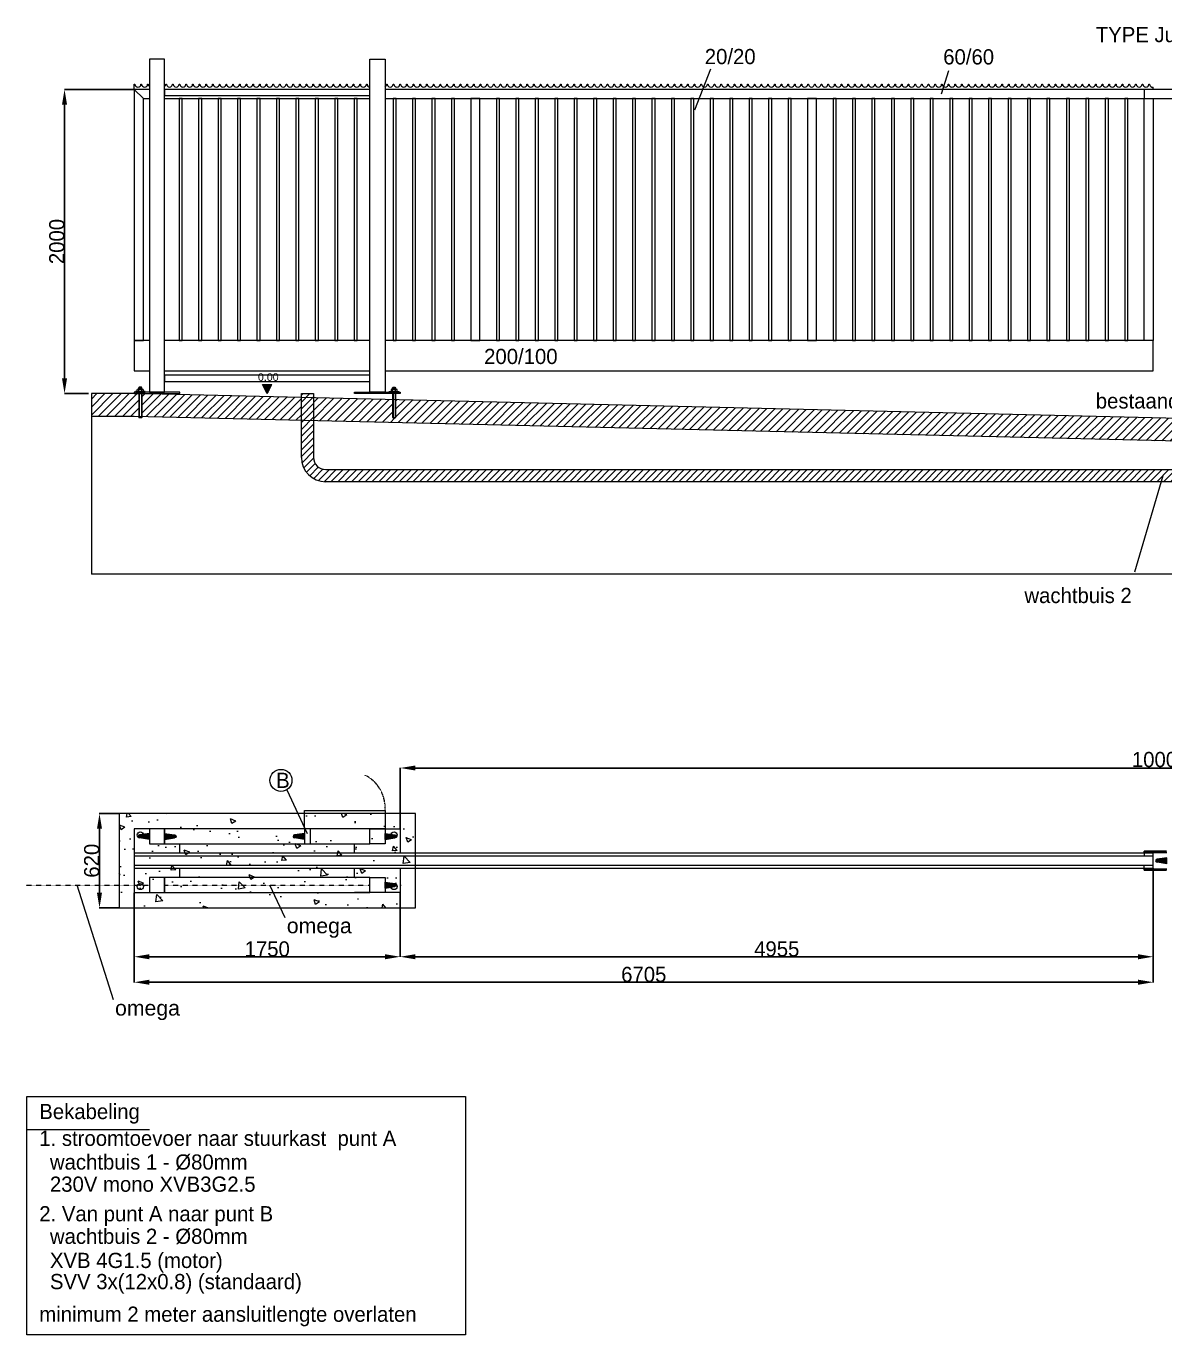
# Model space of a CAD drawing. Header units: inches. Extents: x 5143 to 20065, y 3978 to 12585.
# Drawn here: x 5143 to 12635, y 3978 to 12585 of the extents above; entities that cross this region are included whole.
import ezdxf

# ---------------------------------------------------------------- set-up
doc = ezdxf.new("R2010")
doc.units = ezdxf.units.IN
doc.header["$MEASUREMENT"] = 0
doc.linetypes.add('DASHED2', pattern=[0.375, 0.25, -0.125])
doc.layers.get('Defpoints').update_dxf_attribs({"lineweight": 5})
for name, color, linetype, lineweight in [('dimension', 5, 'Continuous', 5), ('draadbevestiging', 84, 'Continuous', 5), ('Elektriciteit fijn', 1, 'Continuous', 20), ('Niveaus aanduiding', 96, 'Continuous', 15), ('streeplijn', 7, 'DASHED2', 5), ('volle lijn', 7, 'Continuous', 9)]:
    doc.layers.add(name, color=color, linetype=linetype, lineweight=lineweight)
doc.dimstyles.new('ISO-25', dxfattribs={"dimtxt": 50, "dimasz": 10, "dimexe": 1.25, "dimexo": 0.625, "dimtad": 1, "dimdec": 1, "dimtxsty": 'Standard', "dimblk": 'OBLIQUE', "dimcen": 50, "dimadec": 0, "dimazin": 0, "dimtfac": 1, "dimtdec": 1, "dimtmove": 0, "dimatfit": 3, "dimldrblk": 'OBLIQUE', "dimfxl": 1, "dimarcsym": 0})
doc.dimstyles.get("Standard").update_dxf_attribs({"dimtxt": 50, "dimasz": 50, "dimexe": 0.18, "dimexo": 0.0625, "dimgap": 5, "dimtad": 1, "dimdec": 0, "dimzin": 0, "dimdsep": 46, "dimtxsty": 'Standard', "dimcen": 0.09, "dimadec": 0, "dimazin": 0, "dimtfac": 1, "dimtdec": 0, "dimtofl": 0, "dimtmove": 0, "dimatfit": 3, "dimfxl": 1, "dimtolj": 1, "dimtzin": 0, "dimarcsym": 0})

# ---------------------------------------------------------------- blocks, each defined once
blk = doc.blocks.new('*D35')
at = {"layer": 'Defpoints', "color": 0, "transparency": 16777216}
for p in [(12558.8, 7046), (7603.8, 6886), (7603.8, 6464.4)]:
    blk.add_point(p, dxfattribs=at)
at = {"layer": 'dimension', "color": 0, "lineweight": -2, "transparency": 16777216}
for p, q in [((12558.8, 7045.4), (12558.8, 6463.1)), ((7603.8, 6885.4), (7603.8, 6463.1)), ((12458.8, 6464.4), (7703.8, 6464.4))]:
    blk.add_line(p, q, dxfattribs=at)
at = {"layer": 'dimension', "color": 0, "transparency": 16777216}
for points in [[(7703.8, 6481), (7703.8, 6447.7), (7603.8, 6464.4)], [(12458.8, 6481), (12458.8, 6447.7), (12558.8, 6464.4)]]:
    blk.add_solid(points, dxfattribs=at)
at = {"layer": 'dimension', "color": 0, "transparency": 16777216, "insert": (10081.3, 6515), "char_height": 100, "attachment_point": 5}
blk.add_mtext('4955', dxfattribs=at)
blk = doc.blocks.new('_Oblique')
at = {"color": 0, "linetype": 'ByBlock', "lineweight": -2}
blk.add_line((-0.5, -0.5), (0.5, 0.5), dxfattribs=at)
blk = doc.blocks.new('*D36')
at = {"layer": 'Defpoints', "color": 0, "transparency": 16777216}
for p in [(5853.8, 6886), (7603.8, 6886), (7603.8, 6464.4)]:
    blk.add_point(p, dxfattribs=at)
at = {"layer": 'dimension', "color": 0, "lineweight": -2, "transparency": 16777216}
for p, q in [((5853.8, 6885.4), (5853.8, 6463.1)), ((7603.8, 6885.4), (7603.8, 6463.1)), ((5953.8, 6464.4), (7503.8, 6464.4))]:
    blk.add_line(p, q, dxfattribs=at)
at = {"layer": 'dimension', "color": 0, "transparency": 16777216}
for points in [[(5953.8, 6481), (5953.8, 6447.7), (5853.8, 6464.4)], [(7503.8, 6481), (7503.8, 6447.7), (7603.8, 6464.4)]]:
    blk.add_solid(points, dxfattribs=at)
at = {"layer": 'dimension', "color": 0, "transparency": 16777216, "insert": (6728.8, 6515), "char_height": 100, "attachment_point": 5}
blk.add_mtext('1750', dxfattribs=at)
blk = doc.blocks.new('*D37')
at = {"layer": 'Defpoints', "color": 0, "transparency": 16777216}
for p in [(12558.8, 7046), (5853.8, 6886), (12558.8, 6296.7)]:
    blk.add_point(p, dxfattribs=at)
at = {"layer": 'dimension', "color": 0, "lineweight": -2, "transparency": 16777216}
for p, q in [((12558.8, 7045.4), (12558.8, 6295.5)), ((5853.8, 6885.4), (5853.8, 6295.5)), ((5953.8, 6296.7), (12458.8, 6296.7))]:
    blk.add_line(p, q, dxfattribs=at)
at = {"layer": 'dimension', "color": 0, "transparency": 16777216}
for points in [[(5953.8, 6313.4), (5953.8, 6280.1), (5853.8, 6296.7)], [(12458.8, 6313.4), (12458.8, 6280.1), (12558.8, 6296.7)]]:
    blk.add_solid(points, dxfattribs=at)
at = {"layer": 'dimension', "color": 0, "transparency": 16777216, "insert": (9206.3, 6347.4), "char_height": 100, "attachment_point": 5}
blk.add_mtext('6705', dxfattribs=at)
blk = doc.blocks.new('*D38')
at = {"layer": 'Defpoints', "color": 0, "transparency": 16777216}
for p in [(5853.8, 12168.8), (5395.3, 10168.8), (5553.8, 10168.8)]:
    blk.add_point(p, dxfattribs=at)
at = {"layer": 'dimension', "color": 0, "lineweight": -2, "transparency": 16777216}
for p, q in [((5853.1, 12168.8), (5394, 12168.8)), ((5553.1, 10168.8), (5394, 10168.8))]:
    blk.add_line(p, q, dxfattribs=at)
at = {"layer": 'dimension', "color": 0, "lineweight": -3, "transparency": 16777216}
blk.add_line((5395.3, 12068.8), (5395.3, 10268.8), dxfattribs=at)
at = {"layer": 'dimension', "color": 0, "transparency": 16777216}
for points in [[(5378.6, 12068.8), (5411.9, 12068.8), (5395.3, 12168.8)], [(5378.6, 10268.8), (5411.9, 10268.8), (5395.3, 10168.8)]]:
    blk.add_solid(points, dxfattribs=at)
at = {"layer": 'dimension', "color": 0, "lineweight": 5, "transparency": 16777216, "insert": (5344.7, 11168.8), "char_height": 100, "attachment_point": 5, "rotation": 90}
blk.add_mtext('2000', dxfattribs=at)
blk = doc.blocks.new('*D41')
at = {"layer": 'Defpoints', "color": 0, "transparency": 16777216}
for p in [(5625.3, 7406), (5753.8, 7406), (5753.8, 6786)]:
    blk.add_point(p, dxfattribs=at)
at = {"layer": 'dimension', "color": 0, "lineweight": -2, "transparency": 16777216}
for p, q in [((5753.1, 7406), (5624, 7406)), ((5625.3, 6886), (5625.3, 7306)), ((5753.1, 6786), (5624, 6786))]:
    blk.add_line(p, q, dxfattribs=at)
at = {"layer": 'dimension', "color": 0, "transparency": 16777216}
for points in [[(5608.6, 7306), (5641.9, 7306), (5625.3, 7406)], [(5608.6, 6886), (5641.9, 6886), (5625.3, 6786)]]:
    blk.add_solid(points, dxfattribs=at)
at = {"layer": 'dimension', "color": 0, "transparency": 16777216, "insert": (5574.6, 7096), "char_height": 100, "attachment_point": 5, "rotation": 90}
blk.add_mtext('620', dxfattribs=at)
blk = doc.blocks.new('veiligheidsrubber')
h = blk.add_hatch(color=256)
edge = h.paths.add_edge_path()
edge.add_line((-2936.7, -978.1), (-2871.7, -968.1))
edge.add_arc((-2871.7, -958.1), 10, 270, 450)
edge.add_line((-2871.7, -948.1), (-2936.7, -938.1))
edge.add_line((-2936.7, -938.1), (-2936.7, -978.1))
for p, q in [((-2936.7, -938.1), (-2871.7, -948.1)), ((-2936.7, -938.1), (-2936.7, -978.1)), ((-2936.7, -978.1), (-2871.7, -968.1))]:
    blk.add_line(p, q)
blk.add_arc((-2871.7, -958.1), 10, 270, 90)
blk = doc.blocks.new('*D26')
at = {"layer": 'Defpoints', "color": 0, "transparency": 16777216}
for p in [(17603.8, 7705.9), (7603.8, 7306), (17603.8, 7306)]:
    blk.add_point(p, dxfattribs=at)
at = {"layer": 'dimension', "color": 0, "lineweight": -2, "transparency": 16777216}
for p, q in [((7603.8, 7306.1), (7603.8, 7706.1)), ((7703.8, 7705.9), (17503.8, 7705.9)), ((17603.8, 7306.1), (17603.8, 7706.1))]:
    blk.add_line(p, q, dxfattribs=at)
at = {"layer": 'dimension', "color": 0, "transparency": 16777216}
for points in [[(7703.8, 7722.6), (7703.8, 7689.2), (7603.8, 7705.9)], [(17503.8, 7722.6), (17503.8, 7689.2), (17603.8, 7705.9)]]:
    blk.add_solid(points, dxfattribs=at)
at = {"layer": 'dimension', "color": 0, "transparency": 16777216, "insert": (12603.8, 7760.9), "char_height": 100, "attachment_point": 5}
blk.add_mtext('\\A1;10000', dxfattribs=at)

msp = doc.modelspace()

# ---------------------------------------------------------------- hatches: boundary and pattern name
at = {"layer": 'Elektriciteit fijn'}
h = msp.add_hatch(dxfattribs=at)
h.set_pattern_fill('ANSI31', color=256, scale=0.6)
h.set_pattern_definition([(45, (-246.2929, 9064.52949), (-0.0530330086, 0.0530330086), [])])
h.paths.add_polyline_path([(6698.76, 10228.78), (6728.76, 10168.78), (6758.76, 10228.78)])
at = {"layer": 'volle lijn'}
h = msp.add_hatch(dxfattribs=at)
h.set_pattern_fill('ANSI31', color=252, scale=300)
h.paths.add_polyline_path([(19303.76, 9888.78), (18293.76, 9888.78), (18293.76, 9776.46), (18306.4, 9738.78), (19303.76, 9738.78)])
h.paths.add_polyline_path([(18133.76, 9888.78), (17653.76, 9888.78), (17653.76, 9738.78), (18133.13, 9738.78, 0.0313422), (18133.76, 9748.78)])
h.paths.add_polyline_path([(19641.95, 9888.78), (19323.76, 9888.78), (19323.76, 9738.78), (19641.95, 9738.78)])
h.paths.add_polyline_path([(6953.76, 10142.56), (5903.76, 10167.58), (5903.76, 10017.58), (6953.76, 9992.56)])
h.paths.add_polyline_path([(5883.76, 10168.06), (5853.76, 10168.78), (5753.76, 10168.78), (5571.72, 10168.78), (5571.72, 10018.78), (5753.76, 10018.78), (5853.76, 10018.78), (5883.76, 10018.06)])
h = msp.add_hatch(dxfattribs=at)
h.set_pattern_fill('ANSI31', color=252, scale=10, style=0)
h.set_pattern_definition([(45, (-2959.28, 1232.604), (-22.45064, 22.45064), [])])
edge = h.paths.add_edge_path()
edge.add_arc((7113.76, 9748.78), 160, 180, 270)
edge.add_line((7113.76, 9588.78), (18053.76, 9588.78))
edge.add_arc((18053.76, 9748.78), 160, 270, 360)
edge.add_line((18213.76, 9748.78), (18213.76, 9888.78))
edge.add_line((18213.76, 9888.78), (18133.76, 9888.78))
edge.add_line((18133.76, 9888.78), (18133.76, 9748.78))
edge.add_arc((18053.76, 9748.78), 80, -90, 0, ccw=False)
edge.add_line((18053.76, 9668.78), (7113.76, 9668.78))
edge.add_arc((7113.76, 9748.78), 80, 180, 270, ccw=False)
edge.add_line((7033.76, 9748.78), (7033.76, 10168.78))
edge.add_line((7033.76, 10168.78), (6953.76, 10168.78))
edge.add_line((6953.76, 10168.78), (6953.76, 9748.78))
h = msp.add_hatch(dxfattribs=at)
h.set_pattern_fill('ANSI31', color=252, scale=300)
h.paths.add_polyline_path([(7573.76, 10127.79), (7573.76, 10008.78), (7553.76, 10008.78), (7553.76, 10128.26), (7033.76, 10140.66), (7033.76, 9990.66), (17603.76, 9738.78), (17633.76, 9738.78), (17633.76, 9888.78), (17603.76, 9888.78)])
h = msp.add_hatch(dxfattribs=at)
h.set_pattern_fill('AR-CONC', color=251, scale=2, style=0)
h.set_pattern_definition([(130, (12884.5, 10634.57), (-364.369, -31.878), [38.1, -419.1]), (185, (12884.5, 10634.57), (70.486, 382.113), [30.48, -335.28]), (79.549, (12854.13, 10631.9), (-293.885, 350.233), [32.38, -356.18]), (133.816, (12884.5, 10736.17), (-542.158, -84.085), [57.15, -628.65]), (83.3644, (12839.3, 10729.16), (-474.81, 494.85), [48.57, -534.27]), (188.816, (12884.5, 10736.17), (-474.81, 494.85), [45.72, -502.92]), (159, (12833.7, 10710.77), (-303.23, -204.531), [38.1, -419.1]), (214, (12833.7, 10710.77), (-123.604, 368.376), [30.48, -335.28]), (108.5486, (12808.42, 10693.72), (-426.833, 163.846), [32.38, -356.18]), (142.5, (12884.49, 10634.57), (-6.1772, 169.11), [0, -331.216, 0, -340.36, 0, -336.55]), (172.5, (12884.5, 10634.57), (-133.6393, 200.361), [0, -194.056, 0, -323.596, 0, -128.27]), (212.5, (12997.78, 10634.57), (-271.1812, -11.4575), [0, -127, 0, -396.24, 0, -525.78]), (222.5, (13048.58, 10634.57), (-296.2584, 50.853), [0, -165.1, 0, -263.144, 0, -373.38])])
h.paths.add_polyline_path([(5753.76, 6786.04), (7703.76, 6786.04), (7703.76, 7406.04), (5753.76, 7406.04)])

# ---------------------------------------------------------------- linework, layer by layer
for p, q in [((12498.76, 7159.04), (12646.16, 7159.04)), ((12498.76, 7151.04), (12498.76, 7159.04)), ((12498.76, 7151.04), (12648.76, 7151.04)), ((12498.76, 7041.04), (12648.76, 7041.04)), ((12498.76, 7041.04), (12498.76, 7033.04)), ((12498.76, 7033.04), (12646.16, 7033.04))]:
    msp.add_line(p, q)
at = {"layer": 'dimension'}
for p, q in [((9541.59, 12034.13), (9647.64, 12304.24)), ((11165.66, 12140.45), (11213.26, 12292.65))]:
    msp.add_line(p, q, dxfattribs=at)
at = {"layer": 'draadbevestiging', "linetype": 'DASHED2', "ltscale": 0.1}
for p, q in [((5142.77, 6936.04), (5953.76, 6936.04)), ((6053.76, 6936.04), (7403.76, 6936.04))]:
    msp.add_line(p, q, dxfattribs=at)
at = {"layer": 'draadbevestiging'}
for p, q in [((5717.91, 6181.47), (5477.91, 6936.04)), ((6847.71, 6720.44), (6746.16, 6936.04))]:
    msp.add_line(p, q, dxfattribs=at)
at = {"layer": 'Elektriciteit fijn'}
for p, q in [((6698.76, 10228.78), (6758.76, 10228.78)), ((6728.76, 10168.78), (6698.76, 10228.78)), ((6728.76, 10168.78), (6758.76, 10228.78)), ((12437.57, 8995.21), (12623.07, 9628.78)), ((6858.5, 7563.32), (6991.46, 7275.37))]:
    msp.add_line(p, q, dxfattribs=at)
msp.add_circle((6819.15, 7624.15), 72.45, dxfattribs=at)
at = {"layer": 'streeplijn', "color": 252, "ltscale": 0.5}
msp.add_arc((7265.99, 7444.99), 238.53, 355.442367, 63.884105, dxfattribs=at)
at = {"layer": 'volle lijn'}
for p, q in [((5853.76, 12203.78), (5857.76, 12203.78)), ((5853.76, 12168.78), (5853.76, 12203.78)), ((5953.76, 12168.78), (5853.76, 12168.78)), ((5897.76, 12203.78), (5901.76, 12203.78)), ((5941.76, 12203.78), (5945.76, 12203.78)), ((6061.76, 12203.78), (6065.76, 12203.78)), ((6105.76, 12203.78), (6109.76, 12203.78)), ((6149.76, 12203.78), (6153.76, 12203.78)), ((6193.76, 12203.78), (6197.76, 12203.78)), ((6237.76, 12203.78), (6241.76, 12203.78)), ((6281.76, 12203.78), (6285.76, 12203.78)), ((6325.76, 12203.78), (6329.76, 12203.78)), ((6369.76, 12203.78), (6373.76, 12203.78)), ((6413.76, 12203.78), (6417.76, 12203.78)), ((6457.76, 12203.78), (6461.76, 12203.78)), ((6501.76, 12203.78), (6505.76, 12203.78)), ((6545.76, 12203.78), (6549.76, 12203.78)), ((6589.76, 12203.78), (6593.76, 12203.78)), ((6633.76, 12203.78), (6637.76, 12203.78)), ((6677.76, 12203.78), (6681.76, 12203.78)), ((6721.76, 12203.78), (6725.76, 12203.78)), ((6765.76, 12203.78), (6769.76, 12203.78)), ((6809.76, 12203.78), (6813.76, 12203.78)), ((6853.76, 12203.78), (6857.76, 12203.78)), ((6897.76, 12203.78), (6901.76, 12203.78)), ((6941.76, 12203.78), (6945.76, 12203.78)), ((6985.76, 12203.78), (6989.76, 12203.78)), ((7029.76, 12203.78), (7033.76, 12203.78)), ((7073.76, 12203.78), (7077.76, 12203.78)), ((7117.76, 12203.78), (7121.76, 12203.78)), ((7161.76, 12203.78), (7165.76, 12203.78)), ((7205.76, 12203.78), (7209.76, 12203.78)), ((7249.76, 12203.78), (7253.76, 12203.78)), ((7293.76, 12203.78), (7297.76, 12203.78)), ((7337.76, 12203.78), (7341.76, 12203.78)), ((7381.76, 12203.78), (7385.76, 12203.78)), ((7513.76, 12203.78), (7517.76, 12203.78)), ((7557.76, 12203.78), (7561.76, 12203.78)), ((7601.76, 12203.78), (7605.76, 12203.78)), ((7645.76, 12203.78), (7649.76, 12203.78)), ((7689.76, 12203.78), (7693.76, 12203.78)), ((7733.76, 12203.78), (7737.76, 12203.78)), ((7777.76, 12203.78), (7781.76, 12203.78)), ((7821.76, 12203.78), (7825.76, 12203.78)), ((7865.76, 12203.78), (7869.76, 12203.78)), ((7909.76, 12203.78), (7913.76, 12203.78)), ((7953.76, 12203.78), (7957.76, 12203.78)), ((7997.76, 12203.78), (8001.76, 12203.78)), ((8041.76, 12203.78), (8045.76, 12203.78)), ((8085.76, 12203.78), (8089.76, 12203.78)), ((8129.76, 12203.78), (8133.76, 12203.78)), ((8173.76, 12203.78), (8177.76, 12203.78)), ((8217.76, 12203.78), (8221.76, 12203.78)), ((8261.76, 12203.78), (8265.76, 12203.78)), ((8305.76, 12203.78), (8309.76, 12203.78)), ((8349.76, 12203.78), (8353.76, 12203.78)), ((8393.76, 12203.78), (8397.76, 12203.78)), ((8437.76, 12203.78), (8441.76, 12203.78)), ((8481.76, 12203.78), (8485.76, 12203.78)), ((8525.76, 12203.78), (8529.76, 12203.78)), ((8569.76, 12203.78), (8573.76, 12203.78)), ((8613.76, 12203.78), (8617.76, 12203.78)), ((8657.76, 12203.78), (8661.76, 12203.78)), ((8701.76, 12203.78), (8705.76, 12203.78)), ((8745.76, 12203.78), (8749.76, 12203.78)), ((8789.76, 12203.78), (8793.76, 12203.78)), ((8833.76, 12203.78), (8837.76, 12203.78)), ((8877.76, 12203.78), (8881.76, 12203.78)), ((8921.76, 12203.78), (8925.76, 12203.78)), ((8965.76, 12203.78), (8969.76, 12203.78)), ((9009.76, 12203.78), (9013.76, 12203.78)), ((9053.76, 12203.78), (9057.76, 12203.78)), ((9097.76, 12203.78), (9101.76, 12203.78)), ((9141.76, 12203.78), (9145.76, 12203.78)), ((9185.76, 12203.78), (9189.76, 12203.78)), ((9229.76, 12203.78), (9233.76, 12203.78)), ((9273.76, 12203.78), (9277.76, 12203.78)), ((9317.76, 12203.78), (9321.76, 12203.78)), ((9361.76, 12203.78), (9365.76, 12203.78)), ((9405.76, 12203.78), (9409.76, 12203.78)), ((9449.76, 12203.78), (9453.76, 12203.78)), ((9493.76, 12203.78), (9497.76, 12203.78)), ((9537.76, 12203.78), (9541.76, 12203.78)), ((9581.76, 12203.78), (9585.76, 12203.78)), ((9625.76, 12203.78), (9629.76, 12203.78)), ((9669.76, 12203.78), (9673.76, 12203.78)), ((9713.76, 12203.78), (9717.76, 12203.78)), ((9757.76, 12203.78), (9761.76, 12203.78)), ((9801.76, 12203.78), (9805.76, 12203.78)), ((9845.76, 12203.78), (9849.76, 12203.78)), ((9889.76, 12203.78), (9893.76, 12203.78)), ((9933.76, 12203.78), (9937.76, 12203.78)), ((9977.76, 12203.78), (9981.76, 12203.78)), ((10021.76, 12203.78), (10025.76, 12203.78)), ((10065.76, 12203.78), (10069.76, 12203.78)), ((10109.76, 12203.78), (10113.76, 12203.78)), ((10153.76, 12203.78), (10157.76, 12203.78)), ((10197.76, 12203.78), (10201.76, 12203.78)), ((10241.76, 12203.78), (10245.76, 12203.78)), ((10285.76, 12203.78), (10289.76, 12203.78)), ((10329.76, 12203.78), (10333.76, 12203.78)), ((10373.76, 12203.78), (10377.76, 12203.78)), ((10417.76, 12203.78), (10421.76, 12203.78)), ((10461.76, 12203.78), (10465.76, 12203.78)), ((10505.76, 12203.78), (10509.76, 12203.78)), ((10549.76, 12203.78), (10553.76, 12203.78)), ((10593.76, 12203.78), (10597.76, 12203.78)), ((10637.76, 12203.78), (10641.76, 12203.78)), ((10681.76, 12203.78), (10685.76, 12203.78)), ((10725.76, 12203.78), (10729.76, 12203.78)), ((10769.76, 12203.78), (10773.76, 12203.78)), ((10813.76, 12203.78), (10817.76, 12203.78)), ((10857.76, 12203.78), (10861.76, 12203.78)), ((10901.76, 12203.78), (10905.76, 12203.78)), ((10945.76, 12203.78), (10949.76, 12203.78)), ((10989.76, 12203.78), (10993.76, 12203.78)), ((11033.76, 12203.78), (11037.76, 12203.78)), ((11077.76, 12203.78), (11081.76, 12203.78)), ((11121.76, 12203.78), (11125.76, 12203.78)), ((11165.76, 12203.78), (11169.76, 12203.78)), ((11209.76, 12203.78), (11213.76, 12203.78)), ((11253.76, 12203.78), (11257.76, 12203.78)), ((11297.76, 12203.78), (11301.76, 12203.78)), ((11341.76, 12203.78), (11345.76, 12203.78)), ((11385.76, 12203.78), (11389.76, 12203.78)), ((11429.76, 12203.78), (11433.76, 12203.78)), ((11473.76, 12203.78), (11477.76, 12203.78)), ((11517.76, 12203.78), (11521.76, 12203.78)), ((11561.76, 12203.78), (11565.76, 12203.78)), ((11605.76, 12203.78), (11609.76, 12203.78)), ((11649.76, 12203.78), (11653.76, 12203.78)), ((11693.76, 12203.78), (11697.76, 12203.78)), ((11737.76, 12203.78), (11741.76, 12203.78)), ((11781.76, 12203.78), (11785.76, 12203.78)), ((11825.76, 12203.78), (11829.76, 12203.78)), ((11869.76, 12203.78), (11873.76, 12203.78)), ((11913.76, 12203.78), (11917.76, 12203.78)), ((11957.76, 12203.78), (11961.76, 12203.78)), ((12001.76, 12203.78), (12005.76, 12203.78)), ((12045.76, 12203.78), (12049.76, 12203.78)), ((12089.76, 12203.78), (12093.76, 12203.78)), ((12133.76, 12203.78), (12137.76, 12203.78)), ((12177.76, 12203.78), (12181.76, 12203.78)), ((12221.76, 12203.78), (12225.76, 12203.78)), ((12265.76, 12203.78), (12269.76, 12203.78)), ((12309.76, 12203.78), (12313.76, 12203.78)), ((12353.76, 12203.78), (12357.76, 12203.78)), ((12397.76, 12203.78), (12401.76, 12203.78)), ((12441.76, 12203.78), (12445.76, 12203.78)), ((12485.76, 12203.78), (12489.76, 12203.78)), ((12529.76, 12203.78), (12533.76, 12203.78)), ((12558.76, 12168.78), (12558.76, 12184.41)), ((5753.76, 10168.78), (5571.72, 10168.78)), ((5571.72, 10168.78), (5571.72, 8980.9)), ((5853.76, 10168.78), (5753.76, 10168.78)), ((17603.76, 9888.78), (5853.76, 10168.78)), ((5886.89, 10209.84), (5883.76, 10206.71)), ((5883.76, 10197.77), (5883.76, 10206.71)), ((5903.76, 10206.71), (5883.76, 10206.71)), ((5883.76, 10178.78), (5883.76, 10011.9)), ((5903.58, 10197.78), (5883.95, 10197.78)), ((5883.95, 10184.78), (5883.95, 10194.78)), ((5903.58, 10181.78), (5883.95, 10181.78)), ((5900.64, 10209.84), (5886.89, 10209.84)), ((5903.76, 10206.71), (5900.64, 10209.84)), ((5903.58, 10184.78), (5903.58, 10194.78)), ((5903.76, 10197.77), (5903.76, 10206.71)), ((5903.76, 10178.78), (5903.76, 10011.9)), ((7553.76, 10206.71), (7556.89, 10209.84)), ((7553.76, 10197.77), (7553.76, 10206.71)), ((7553.76, 10206.71), (7573.76, 10206.71)), ((7553.76, 10178.78), (7553.76, 10011.9)), ((7553.95, 10197.78), (7573.58, 10197.78)), ((7553.95, 10184.78), (7553.95, 10194.78)), ((7553.95, 10181.78), (7573.58, 10181.78)), ((7556.89, 10209.84), (7570.64, 10209.84)), ((7570.64, 10209.84), (7573.76, 10206.71)), ((7573.58, 10184.78), (7573.58, 10194.78)), ((7573.76, 10197.77), (7573.76, 10206.71)), ((7573.76, 10178.78), (7573.76, 10011.9)), ((5753.76, 10018.78), (5571.72, 10018.78)), ((5853.76, 10018.78), (5753.76, 10018.78)), ((17603.76, 9738.78), (5853.76, 10018.78)), ((5903.76, 10011.9), (5883.76, 10011.9)), ((5886.89, 10008.78), (5883.76, 10011.9)), ((5900.64, 10008.78), (5886.89, 10008.78)), ((5903.76, 10011.9), (5900.64, 10008.78)), ((7553.76, 10011.9), (7573.76, 10011.9)), ((7553.76, 10011.9), (7556.89, 10008.78)), ((7556.89, 10008.78), (7570.64, 10008.78)), ((7570.64, 10008.78), (7573.76, 10011.9)), ((19641.95, 8980.9), (5571.72, 8980.9)), ((12498.76, 7151.04), (12498.76, 7126.04)), ((12558.76, 7146.04), (12558.76, 7151.04)), ((12498.76, 7041.04), (12498.76, 7066.04)), ((12558.76, 7046.04), (12558.76, 7041.04)), ((5147.74, 5328.76), (5953.51, 5328.76))]:
    msp.add_line(p, q, dxfattribs=at)
at = {"layer": 'volle lijn', "color": 251}
for p, q in [((5886.89, 10197.78), (5886.89, 10209.84)), ((5886.89, 10178.78), (5886.89, 10008.78)), ((5900.64, 10197.78), (5900.64, 10209.84)), ((5900.64, 10178.78), (5900.64, 10008.78)), ((7556.89, 10197.78), (7556.89, 10209.84)), ((7556.89, 10178.78), (7556.89, 10008.78)), ((7570.64, 10197.78), (7570.64, 10209.84)), ((7570.64, 10178.78), (7570.64, 10008.78))]:
    msp.add_line(p, q, dxfattribs=at)
at = {"layer": 'volle lijn', "color": 252}
for p, q in [((6953.76, 9748.78), (6953.76, 10168.78)), ((6953.76, 10168.78), (7033.76, 10168.78)), ((7033.76, 10168.78), (7033.76, 9748.78)), ((7113.76, 9668.78), (18053.76, 9668.78)), ((18053.76, 9588.78), (7113.76, 9588.78))]:
    msp.add_line(p, q, dxfattribs=at)
at = {"layer": 'volle lijn'}
for points in [[(5953.76, 10178.78), (6053.76, 10178.78), (6053.76, 12368.78), (5953.76, 12368.78)], [(7503.76, 10178.78), (7403.76, 10178.78), (7403.76, 12368.78), (7503.76, 12368.78)], [(5853.76, 10518.78), (5913.76, 10518.78), (5913.76, 12108.78), (5853.76, 12168.78), (5853.76, 12168.78)], [(6053.76, 12128.78), (7403.76, 12128.78), (7403.76, 12168.78), (6053.76, 12168.78)], [(12498.76, 12108.78), (12729.66, 12108.78), (12729.66, 12168.78), (12498.76, 12168.78)], [(6149.66, 10518.78), (6169.66, 10518.78), (6169.66, 12108.78), (6149.66, 12108.78)], [(6277.6, 10518.78), (6297.6, 10518.78), (6297.6, 12108.78), (6277.6, 12108.78)], [(6405.54, 10518.78), (6425.54, 10518.78), (6425.54, 12108.78), (6405.54, 12108.78)], [(6533.48, 10518.78), (6553.48, 10518.78), (6553.48, 12108.78), (6533.48, 12108.78)], [(6661.42, 10518.78), (6681.42, 10518.78), (6681.42, 12108.78), (6661.42, 12108.78)], [(6789.36, 10518.78), (6809.36, 10518.78), (6809.36, 12108.78), (6789.36, 12108.78)], [(6917.3, 10518.78), (6937.3, 10518.78), (6937.3, 12108.78), (6917.3, 12108.78)], [(7045.24, 10518.78), (7065.24, 10518.78), (7065.24, 12108.78), (7045.24, 12108.78)], [(7173.18, 10518.78), (7193.18, 10518.78), (7193.18, 12108.78), (7173.18, 12108.78)], [(7301.12, 10518.78), (7321.12, 10518.78), (7321.12, 12108.78), (7301.12, 12108.78)], [(7557, 10518.78), (7577, 10518.78), (7577, 12108.78), (7557, 12108.78)], [(7684.94, 10518.78), (7704.94, 10518.78), (7704.94, 12108.78), (7684.94, 12108.78)], [(7812.88, 10518.78), (7832.88, 10518.78), (7832.88, 12108.78), (7812.88, 12108.78)], [(7940.82, 10518.78), (7960.82, 10518.78), (7960.82, 12108.78), (7940.82, 12108.78)], [(8068.76, 10518.78), (8128.76, 10518.78), (8128.76, 12108.78), (8068.76, 12108.78)], [(8236.72, 10518.78), (8256.72, 10518.78), (8256.72, 12108.78), (8236.72, 12108.78)], [(8364.66, 10518.78), (8384.66, 10518.78), (8384.66, 12108.78), (8364.66, 12108.78)], [(8492.6, 10518.78), (8512.6, 10518.78), (8512.6, 12108.78), (8492.6, 12108.78)], [(8620.54, 10518.78), (8640.54, 10518.78), (8640.54, 12108.78), (8620.54, 12108.78)], [(8748.48, 10518.78), (8768.48, 10518.78), (8768.48, 12108.78), (8748.48, 12108.78)], [(8876.42, 10518.78), (8896.42, 10518.78), (8896.42, 12108.78), (8876.42, 12108.78)], [(9004.36, 10518.78), (9024.36, 10518.78), (9024.36, 12108.78), (9004.36, 12108.78)], [(9132.3, 10518.78), (9152.3, 10518.78), (9152.3, 12108.78), (9132.3, 12108.78)], [(9260.24, 10518.78), (9280.24, 10518.78), (9280.24, 12108.78), (9260.24, 12108.78)], [(9388.18, 10518.78), (9408.18, 10518.78), (9408.18, 12108.78), (9388.18, 12108.78)], [(9516.12, 10518.78), (9536.12, 10518.78), (9536.12, 12108.78), (9516.12, 12108.78)], [(9644.06, 10518.78), (9664.06, 10518.78), (9664.06, 12108.78), (9644.06, 12108.78)], [(9772, 10518.78), (9792, 10518.78), (9792, 12108.78), (9772, 12108.78)], [(9899.94, 10518.78), (9919.94, 10518.78), (9919.94, 12108.78), (9899.94, 12108.78)], [(10027.88, 10518.78), (10047.88, 10518.78), (10047.88, 12108.78), (10027.88, 12108.78)], [(10155.82, 10518.78), (10175.82, 10518.78), (10175.82, 12108.78), (10155.82, 12108.78)], [(10283.76, 10518.78), (10343.76, 10518.78), (10343.76, 12108.78), (10283.76, 12108.78)], [(10451.72, 10518.78), (10471.72, 10518.78), (10471.72, 12108.78), (10451.72, 12108.78)], [(10579.66, 10518.78), (10599.66, 10518.78), (10599.66, 12108.78), (10579.66, 12108.78)], [(10707.6, 10518.78), (10727.6, 10518.78), (10727.6, 12108.78), (10707.6, 12108.78)], [(10835.54, 10518.78), (10855.54, 10518.78), (10855.54, 12108.78), (10835.54, 12108.78)], [(10963.48, 10518.78), (10983.48, 10518.78), (10983.48, 12108.78), (10963.48, 12108.78)], [(11091.42, 10518.78), (11111.42, 10518.78), (11111.42, 12108.78), (11091.42, 12108.78)], [(11219.36, 10518.78), (11239.36, 10518.78), (11239.36, 12108.78), (11219.36, 12108.78)], [(11347.3, 10518.78), (11367.3, 10518.78), (11367.3, 12108.78), (11347.3, 12108.78)], [(11475.24, 10518.78), (11495.24, 10518.78), (11495.24, 12108.78), (11475.24, 12108.78)], [(11603.18, 10518.78), (11623.18, 10518.78), (11623.18, 12108.78), (11603.18, 12108.78)], [(11731.12, 10518.78), (11751.12, 10518.78), (11751.12, 12108.78), (11731.12, 12108.78)], [(11859.06, 10518.78), (11879.06, 10518.78), (11879.06, 12108.78), (11859.06, 12108.78)], [(11987, 10518.78), (12007, 10518.78), (12007, 12108.78), (11987, 12108.78)], [(12114.94, 10518.78), (12134.94, 10518.78), (12134.94, 12108.78), (12114.94, 12108.78)], [(12242.88, 10518.78), (12262.88, 10518.78), (12262.88, 12108.78), (12242.88, 12108.78)], [(12370.82, 10518.78), (12390.82, 10518.78), (12390.82, 12108.78), (12370.82, 12108.78)], [(6053.76, 10248.78), (7403.76, 10248.78), (7403.76, 10288.78), (6053.76, 10288.78)], [(5853.76, 10168.78), (6153.76, 10168.78), (6153.76, 10178.78), (5853.76, 10178.78)], [(5925.39, 10181.78), (5862.13, 10181.78), (5862.13, 10178.78), (5925.39, 10178.78)], [(7603.76, 10168.78), (7303.76, 10168.78), (7303.76, 10178.78), (7603.76, 10178.78)], [(7532.13, 10181.78), (7595.39, 10181.78), (7595.39, 10178.78), (7532.13, 10178.78)], [(7503.76, 7306.04), (6973.76, 7306.04), (6973.76, 7426.04), (7503.76, 7426.04)], [(5953.76, 7206.04), (6053.76, 7206.04), (6053.76, 7306.04), (5953.76, 7306.04)], [(6973.76, 7206.04), (7013.76, 7206.04), (7013.76, 7306.04), (6973.76, 7306.04)], [(7503.76, 7206.04), (7403.76, 7206.04), (7403.76, 7306.04), (7503.76, 7306.04)], [(5853.76, 7046.04), (12558.76, 7046.04), (12558.76, 7146.04), (5853.76, 7146.04)], [(5853.76, 7066.04), (12558.76, 7066.04), (12558.76, 7126.04), (5853.76, 7126.04)], [(5953.76, 6886.04), (6053.76, 6886.04), (6053.76, 6986.04), (5953.76, 6986.04)], [(6053.76, 6886.04), (7403.76, 6886.04), (7403.76, 6986.04), (6053.76, 6986.04)], [(7503.76, 6886.04), (7403.76, 6886.04), (7403.76, 6986.04), (7503.76, 6986.04)], [(5147.74, 5545.43), (8032.49, 5545.43), (8032.49, 3977.59), (5147.74, 3977.59)]]:
    msp.add_lwpolyline(points, close=True, dxfattribs=at)
for points in [[(5953.76, 12168.78), (5853.76, 12168.78), (5853.76, 12168.78), (5913.76, 12108.78), (5953.76, 12108.78)], [(7403.76, 12168.78), (6053.76, 12168.78)], [(12558.76, 12168.78), (12558.76, 12168.78), (7503.76, 12168.78)], [(6053.76, 12108.78), (7403.76, 12108.78)], [(7503.76, 12108.78), (12498.76, 12108.78)], [(12558.76, 12108.78), (12558.76, 12108.78), (12558.76, 10518.78), (12498.76, 10518.78), (12498.76, 12108.78)], [(5953.76, 10518.78), (5853.76, 10518.78), (5853.76, 10318.78), (5953.76, 10318.78)], [(7403.76, 10518.78), (6053.76, 10518.78)], [(7503.76, 10318.78), (12558.76, 10318.78), (12558.76, 10518.78), (7503.76, 10518.78)], [(6053.76, 10318.78), (7403.76, 10318.78)], [(5874.13, 10184.78), (5874.13, 10194.78)], [(5913.39, 10181.78), (5874.13, 10181.78)], [(5883.95, 10197.78), (5903.58, 10197.78)], [(5883.95, 10181.78), (5903.58, 10181.78)], [(5913.39, 10194.78), (5913.39, 10184.78)], [(7544.13, 10194.78), (7544.13, 10184.78)], [(7544.13, 10181.78), (7583.39, 10181.78)], [(7573.58, 10197.78), (7553.95, 10197.78)], [(7573.58, 10181.78), (7553.95, 10181.78)], [(7583.39, 10184.78), (7583.39, 10194.78)], [(6153.76, 7306.04), (5853.76, 7306.04), (5853.76, 6886.04), (6153.76, 6886.04)], [(7403.76, 7306.04), (6053.76, 7306.04), (6053.76, 7206.04), (7403.76, 7206.04)], [(7403.76, 7306.04), (7603.76, 7306.04), (7603.76, 7146.04)], [(6153.76, 7146.04), (6153.76, 7206.04)], [(7303.76, 7146.04), (7303.76, 7206.04)], [(6153.76, 6986.04), (6153.76, 7046.04)], [(7603.76, 7046.04), (7603.76, 6886.04), (7303.76, 6886.04)], [(7303.76, 6986.04), (7303.76, 7046.04)]]:
    msp.add_lwpolyline(points, dxfattribs=at)
at = {"layer": 'volle lijn', "color": 251}
msp.add_lwpolyline([(5753.76, 6786.04), (7703.76, 6786.04), (7703.76, 7406.04), (5753.76, 7406.04)], close=True, dxfattribs=at)
at = {"layer": 'volle lijn'}
for centre in [(5893.76, 7266.04), (7563.76, 7266.04), (5893.76, 6926.04), (7563.76, 6926.04)]:
    msp.add_circle(centre, 20, dxfattribs=at)
for centre, radius, start, end in [((5877.76, 12203.78), 20, 180, 0), ((5921.76, 12203.78), 20, 180, 0), ((5965.76, 12203.78), 20, 180, 233.130103), ((6041.76, 12203.78), 20, 306.869899, 0), ((6085.76, 12203.78), 20, 180, 0), ((6129.76, 12203.78), 20, 180, 0), ((6173.76, 12203.78), 20, 180, 0), ((6217.76, 12203.78), 20, 180, 0), ((6261.76, 12203.78), 20, 180, 0), ((6305.76, 12203.78), 20, 180, 0), ((6349.76, 12203.78), 20, 180, 0), ((6393.76, 12203.78), 20, 180, 0), ((6437.76, 12203.78), 20, 180, 0), ((6481.76, 12203.78), 20, 180, 0), ((6525.76, 12203.78), 20, 180, 0), ((6569.76, 12203.78), 20, 180, 0), ((6613.76, 12203.78), 20, 180, 0), ((6657.76, 12203.78), 20, 180, 0), ((6701.76, 12203.78), 20, 180, 0), ((6745.76, 12203.78), 20, 180, 0), ((6789.76, 12203.78), 20, 180, 0), ((6833.76, 12203.78), 20, 180, 0), ((6877.76, 12203.78), 20, 180, 0), ((6921.76, 12203.78), 20, 180, 0), ((6965.76, 12203.78), 20, 180, 0), ((7009.76, 12203.78), 20, 180, 0), ((7053.76, 12203.78), 20, 180, 0), ((7097.76, 12203.78), 20, 180, 0), ((7141.76, 12203.78), 20, 180, 0), ((7185.76, 12203.78), 20, 180, 0), ((7229.76, 12203.78), 20, 180, 0), ((7273.76, 12203.78), 20, 180, 0), ((7317.76, 12203.78), 20, 180, 0), ((7361.76, 12203.78), 20, 180, 0), ((7405.76, 12203.78), 20, 180, 264.26083), ((7493.76, 12203.78), 20, 300.000001, 0), ((7537.76, 12203.78), 20, 180, 0), ((7581.76, 12203.78), 20, 180, 0), ((7625.76, 12203.78), 20, 180, 0), ((7669.76, 12203.78), 20, 180, 0), ((7713.76, 12203.78), 20, 180, 0), ((7757.76, 12203.78), 20, 180, 0), ((7801.76, 12203.78), 20, 180, 0), ((7845.76, 12203.78), 20, 180, 0), ((7889.76, 12203.78), 20, 180, 0), ((7933.76, 12203.78), 20, 180, 0), ((7977.76, 12203.78), 20, 180, 0), ((8021.76, 12203.78), 20, 180, 0), ((8065.76, 12203.78), 20, 180, 0), ((8109.76, 12203.78), 20, 180, 0), ((8153.76, 12203.78), 20, 180, 0), ((8197.76, 12203.78), 20, 180, 0), ((8241.76, 12203.78), 20, 180, 0), ((8285.76, 12203.78), 20, 180, 0), ((8329.76, 12203.78), 20, 180, 0), ((8373.76, 12203.78), 20, 180, 0), ((8417.76, 12203.78), 20, 180, 0), ((8461.76, 12203.78), 20, 180, 0), ((8505.76, 12203.78), 20, 180, 0), ((8549.76, 12203.78), 20, 180, 0), ((8593.76, 12203.78), 20, 180, 0), ((8637.76, 12203.78), 20, 180, 0), ((8681.76, 12203.78), 20, 180, 0), ((8725.76, 12203.78), 20, 180, 0), ((8769.76, 12203.78), 20, 180, 0), ((8813.76, 12203.78), 20, 180, 0), ((8857.76, 12203.78), 20, 180, 0), ((8901.76, 12203.78), 20, 180, 0), ((8945.76, 12203.78), 20, 180, 0), ((8989.76, 12203.78), 20, 180, 0), ((9033.76, 12203.78), 20, 180, 0), ((9077.76, 12203.78), 20, 180, 0), ((9121.76, 12203.78), 20, 180, 0), ((9165.76, 12203.78), 20, 180, 0), ((9209.76, 12203.78), 20, 180, 0), ((9253.76, 12203.78), 20, 180, 0), ((9297.76, 12203.78), 20, 180, 0), ((9341.76, 12203.78), 20, 180, 0), ((9385.76, 12203.78), 20, 180, 0), ((9429.76, 12203.78), 20, 180, 0), ((9473.76, 12203.78), 20, 180, 0), ((9517.76, 12203.78), 20, 180, 0), ((9561.76, 12203.78), 20, 180, 0), ((9605.76, 12203.78), 20, 180, 0), ((9649.76, 12203.78), 20, 180, 0), ((9693.76, 12203.78), 20, 180, 0), ((9737.76, 12203.78), 20, 180, 0), ((9781.76, 12203.78), 20, 180, 0), ((9825.76, 12203.78), 20, 180, 0), ((9869.76, 12203.78), 20, 180, 0), ((9913.76, 12203.78), 20, 180, 0), ((9957.76, 12203.78), 20, 180, 0), ((10001.76, 12203.78), 20, 180, 0), ((10045.76, 12203.78), 20, 180, 0), ((10089.76, 12203.78), 20, 180, 0), ((10133.76, 12203.78), 20, 180, 0), ((10177.76, 12203.78), 20, 180, 0), ((10221.76, 12203.78), 20, 180, 0), ((10265.76, 12203.78), 20, 180, 0), ((10309.76, 12203.78), 20, 180, 0), ((10353.76, 12203.78), 20, 180, 0), ((10397.76, 12203.78), 20, 180, 0), ((10441.76, 12203.78), 20, 180, 0), ((10485.76, 12203.78), 20, 180, 0), ((10529.76, 12203.78), 20, 180, 0), ((10573.76, 12203.78), 20, 180, 0), ((10617.76, 12203.78), 20, 180, 0), ((10661.76, 12203.78), 20, 180, 0), ((10705.76, 12203.78), 20, 180, 0), ((10749.76, 12203.78), 20, 180, 0), ((10793.76, 12203.78), 20, 180, 0), ((10837.76, 12203.78), 20, 180, 0), ((10881.76, 12203.78), 20, 180, 0), ((10925.76, 12203.78), 20, 180, 0), ((10969.76, 12203.78), 20, 180, 0), ((11013.76, 12203.78), 20, 180, 0), ((11057.76, 12203.78), 20, 180, 0), ((11101.76, 12203.78), 20, 180, 0), ((11145.76, 12203.78), 20, 180, 0), ((11189.76, 12203.78), 20, 180, 0), ((11233.76, 12203.78), 20, 180, 0), ((11277.76, 12203.78), 20, 180, 0), ((11321.76, 12203.78), 20, 180, 0), ((11365.76, 12203.78), 20, 180, 0), ((11409.76, 12203.78), 20, 180, 0), ((11453.76, 12203.78), 20, 180, 0), ((11497.76, 12203.78), 20, 180, 0), ((11541.76, 12203.78), 20, 180, 0), ((11585.76, 12203.78), 20, 180, 0), ((11629.76, 12203.78), 20, 180, 0), ((11673.76, 12203.78), 20, 180, 0), ((11717.76, 12203.78), 20, 180, 0), ((11761.76, 12203.78), 20, 180, 0), ((11805.76, 12203.78), 20, 180, 0), ((11849.76, 12203.78), 20, 180, 0), ((11893.76, 12203.78), 20, 180, 0), ((11937.76, 12203.78), 20, 180, 0), ((11981.76, 12203.78), 20, 180, 0), ((12025.76, 12203.78), 20, 180, 0), ((12069.76, 12203.78), 20, 180, 0), ((12113.76, 12203.78), 20, 180, 0), ((12157.76, 12203.78), 20, 180, 0), ((12201.76, 12203.78), 20, 180, 0), ((12245.76, 12203.78), 20, 180, 0), ((12289.76, 12203.78), 20, 180, 0), ((12333.76, 12203.78), 20, 180, 0), ((12377.76, 12203.78), 20, 180, 0), ((12421.76, 12203.78), 20, 180, 0), ((12465.76, 12203.78), 20, 180, 0), ((12509.76, 12203.78), 20, 180, 0), ((12553.76, 12203.78), 20, 180, 284.477513), ((5879.04, 10189.75), 7.02, 45.654144, 134.345856), ((5879.04, 10189.8), 7.02, 225.654144, 314.345856), ((5884.09, 10178.01), 19.77, 90.422529, 110.56868), ((5884.09, 10201.54), 19.77, 249.43132, 269.577471), ((5893.76, 10171.69), 25.08, 66.964968, 113.035032), ((5893.76, 10207.86), 25.08, 246.964968, 293.035032), ((5903.43, 10178.01), 19.77, 69.43132, 89.577471), ((5908.48, 10189.75), 7.02, 45.654144, 134.345856), ((5908.48, 10189.8), 7.02, 225.654144, 314.345856), ((5903.43, 10201.54), 19.77, 270.422529, 290.56868), ((7549.04, 10189.75), 7.02, 45.654144, 134.345856), ((7549.04, 10189.8), 7.02, 225.654144, 314.345856), ((7554.09, 10178.01), 19.77, 90.422529, 110.56868), ((7554.09, 10201.54), 19.77, 249.43132, 269.577471), ((7563.76, 10171.69), 25.08, 66.964968, 113.035032), ((7563.76, 10207.86), 25.08, 246.964968, 293.035032), ((7573.43, 10178.01), 19.77, 69.43132, 89.577471), ((7578.48, 10189.75), 7.02, 45.654144, 134.345856), ((7578.48, 10189.8), 7.02, 225.654144, 314.345856), ((7573.43, 10201.54), 19.77, 270.422529, 290.56868)]:
    msp.add_arc(centre, radius, start, end, dxfattribs=at)
at = {"layer": 'volle lijn', "color": 252}
for radius in [160, 80]:
    msp.add_arc((7113.76, 9748.78), radius, 180, 270, dxfattribs=at)

# ---------------------------------------------------------------- block references
at = {"layer": 'volle lijn', "rotation": 180}
for p in [(3017.09, 6297.92), (4037.09, 6297.92), (9712.09, 6137.92)]:
    msp.add_blockref('veiligheidsrubber', p, dxfattribs=at)
at = {"layer": 'volle lijn', "xscale": -1, "rotation": 180}
for p in [(8990.44, 6297.92), (10440.44, 6297.92), (10440.44, 5977.92)]:
    msp.add_blockref('veiligheidsrubber', p, dxfattribs=at)

# ---------------------------------------------------------------- texts
at = {"layer": 'dimension'}
for s, p in [('20/20', (9607.64, 12335.38)), ('60/60', (11176.59, 12333.43)), ('200/100', (8155.92, 10363.02))]:
    msp.add_text(s, height=100, dxfattribs=at).set_placement(p)
at = {"layer": 'Elektriciteit fijn'}
for s, p in [('wachtbuis 2', (11710.76, 8790.74)), ('B', (6787.48, 7575))]:
    msp.add_text(s, height=100, dxfattribs=at).set_placement(p)
at = {"layer": 'Elektriciteit fijn', "insert": (6667.83, 10302.16), "char_height": 50, "attachment_point": 1}
msp.add_mtext_dynamic_manual_height_columns('\\A1;{\\fArial|b0|i0|c0|p34;0.00}', width=1289.9978, gutter_width=12.5, heights=[0], dxfattribs=at)
at = {"layer": 'Niveaus aanduiding', "char_height": 100, "attachment_point": 1}
for insert in [(6857.75, 6718.97), (5727.57, 6177.46)]:
    msp.add_mtext_dynamic_manual_height_columns('\\A1;{\\fArial|b0|i0|c0|p34;omega}', width=1218.6476, gutter_width=12.5, heights=[0], dxfattribs=dict(at, insert=insert))
at = {"layer": 'volle lijn'}
for s, p in [('TYPE Junior', (12180.21, 12479.95)), ('bestaande betonvloer', (12180.21, 10070.51))]:
    msp.add_text(s, height=100, dxfattribs=at).set_placement(p)
at = {"layer": 'volle lijn', "color": 250, "char_height": 100, "attachment_point": 1}
for s, width, insert in [('{\\fComic Sans MS|b0|i0|c0|p66;Bekabeling}', 1572.1358, (5229.07, 5496.53)), ('{\\fComic Sans MS|b0|i0|c0|p66;1. stroomtoevoer naar stuurkast  punt A}', 3180.5757, (5229.07, 5320.39)), ('{\\fComic Sans MS|b0|i0|c0|p66;wachtbuis 1 - %%C80mm}', 2444.5811, (5299.07, 5164.25)), ('{\\fComic Sans MS|b0|i0|c0|p66;230V mono XVB3G2.5}', 2855.0683, (5299.07, 5018.61)), ('{\\fComic Sans MS|b0|i0|c0|p66;2. Van punt A naar punt B}', 3871.7023, (5229.07, 4824.09)), ('{\\fComic Sans MS|b0|i0|c0|p66;wachtbuis 2 - %%C80mm}', 2511.5994, (5299.07, 4675.83)), ('{\\fComic Sans MS|b0|i0|c0|p66;XVB 4G1.5 (motor)}', 2997.4823, (5299.07, 4517.06)), ('{\\fComic Sans MS|b0|i0|c0|p66;SVV 3x(12x0.8) (standaard)}', 2997.4823, (5299.07, 4377.91)), ('{\\fComic Sans MS|b0|i0|c0|p66;minimum 2 meter aansluitlengte overlaten}', 3390.0081, (5229.07, 4163.39))]:
    msp.add_mtext_dynamic_manual_height_columns(s, width=width, gutter_width=250, heights=[0], dxfattribs=dict(at, insert=insert))

# ---------------------------------------------------------------- dimensions: what is measured, and where the dimension line sits
at = {"layer": 'dimension', "lineweight": 5}
dim = msp.add_linear_dim(base=(5395.28, 10168.78), p1=(5853.76, 12168.78), p2=(5553.76, 10168.78), angle=90, dimstyle='ISO-25', override={"dimtxt": 100, "dimasz": 100, "dimsah": 1, "dimlwd": 65533}, dxfattribs=at)
dim.commit()
dim.dimension.update_dxf_attribs({"geometry": '*D38', "text_midpoint": (5344.65, 11168.78)})
at = {"layer": 'dimension'}
for base, p1, p2, dimstyle, override, picture, middle in [((17603.76, 7705.88), (7603.76, 7306.04), (17603.76, 7306.04), 'Standard', {"dimtxt": 100, "dimasz": 100}, '*D26', (12603.76, 7760.88)), ((12558.76, 6296.74), (5853.76, 6886.04), (12558.76, 7046.04), 'ISO-25', {"dimtxt": 100, "dimasz": 100, "dimsah": 1}, '*D37', (9206.26, 6347.36)), ((7603.76, 6464.35), (12558.76, 7046.04), (7603.76, 6886.04), 'ISO-25', {"dimtxt": 100, "dimasz": 100, "dimsah": 1}, '*D35', (10081.26, 6514.98)), ((7603.76, 6464.35), (5853.76, 6886.04), (7603.76, 6886.04), 'ISO-25', {"dimtxt": 100, "dimasz": 100, "dimsah": 1}, '*D36', (6728.76, 6514.98))]:
    dim = msp.add_linear_dim(base=base, p1=p1, p2=p2, dimstyle=dimstyle, override=override, dxfattribs=at)
    dim.commit()
    dim.dimension.update_dxf_attribs({"geometry": picture, "text_midpoint": middle})
dim = msp.add_linear_dim(base=(5625.26, 7406.04), p1=(5753.76, 6786.04), p2=(5753.76, 7406.04), angle=90, dimstyle='ISO-25', override={"dimtxt": 100, "dimasz": 100, "dimsah": 1}, dxfattribs=at)
dim.commit()
dim.dimension.update_dxf_attribs({"geometry": '*D41', "text_midpoint": (5574.64, 7096.04)})

doc.saveas('drawing.dxf')
